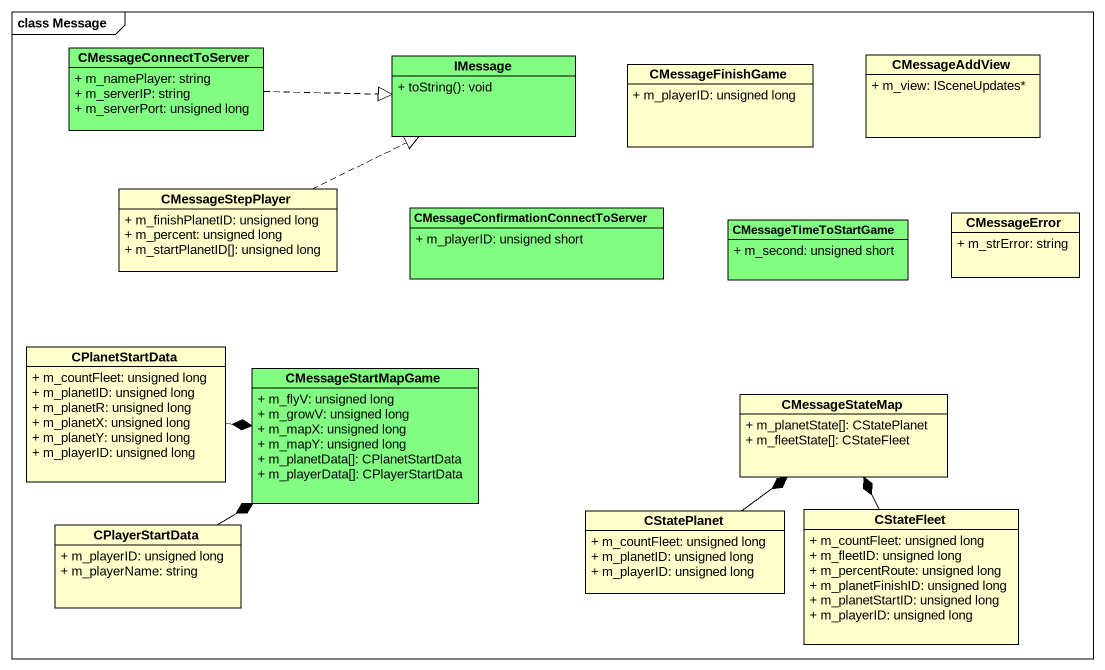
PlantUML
@startuml
mainframe class Message
hide circle
hide empty members
skinparam classAttributeIconSize 0
class CMessageConnectToServer #82FF82 {
  + m_namePlayer: string
  + m_serverIP: string
  + m_serverPort: unsigned long
}
class IMessage #82FF82 {
  + toString(): void
}
class CMessageFinishGame {
  + m_playerID: unsigned long
}
class CMessageAddView {
  + m_view: ISceneUpdates*
}
class CMessageStepPlayer {
  + m_finishPlanetID: unsigned long
  + m_percent: unsigned long
  + m_startPlanetID[]: unsigned long
}
class "CMessageConfirmationConnectToServer" as CMessageConfirmationConnectT #82FF82 {
  + m_playerID: unsigned short
}
class CMessageTimeToStartGame #82FF82 {
  + m_second: unsigned short
}
class CMessageError {
  + m_strError: string
}
class CPlanetStartData {
  + m_countFleet: unsigned long
  + m_planetID: unsigned long
  + m_planetR: unsigned long
  + m_planetX: unsigned long
  + m_planetY: unsigned long
  + m_playerID: unsigned long
}
class CMessageStartMapGame #82FF82 {
  + m_flyV: unsigned long
  + m_growV: unsigned long
  + m_mapX: unsigned long
  + m_mapY: unsigned long
  + m_planetData[]: CPlanetStartData
  + m_playerData[]: CPlayerStartData
}
class CMessageStateMap {
  + m_planetState[]: CStatePlanet
  + m_fleetState[]: CStateFleet
}
class CPlayerStartData {
  + m_playerID: unsigned long
  + m_playerName: string
}
class CStatePlanet {
  + m_countFleet: unsigned long
  + m_planetID: unsigned long
  + m_playerID: unsigned long
}
class CStateFleet {
  + m_countFleet: unsigned long
  + m_fleetID: unsigned long
  + m_percentRoute: unsigned long
  + m_planetFinishID: unsigned long
  + m_planetStartID: unsigned long
  + m_playerID: unsigned long
}
CMessageConnectToServer .right.|> IMessage
CMessageStepPlayer .right.|> IMessage
CPlanetStartData -right-* CMessageStartMapGame
CPlayerStartData -up-* CMessageStartMapGame
CStatePlanet -up-* CMessageStateMap
CStateFleet -up-* CMessageStateMap
@enduml
